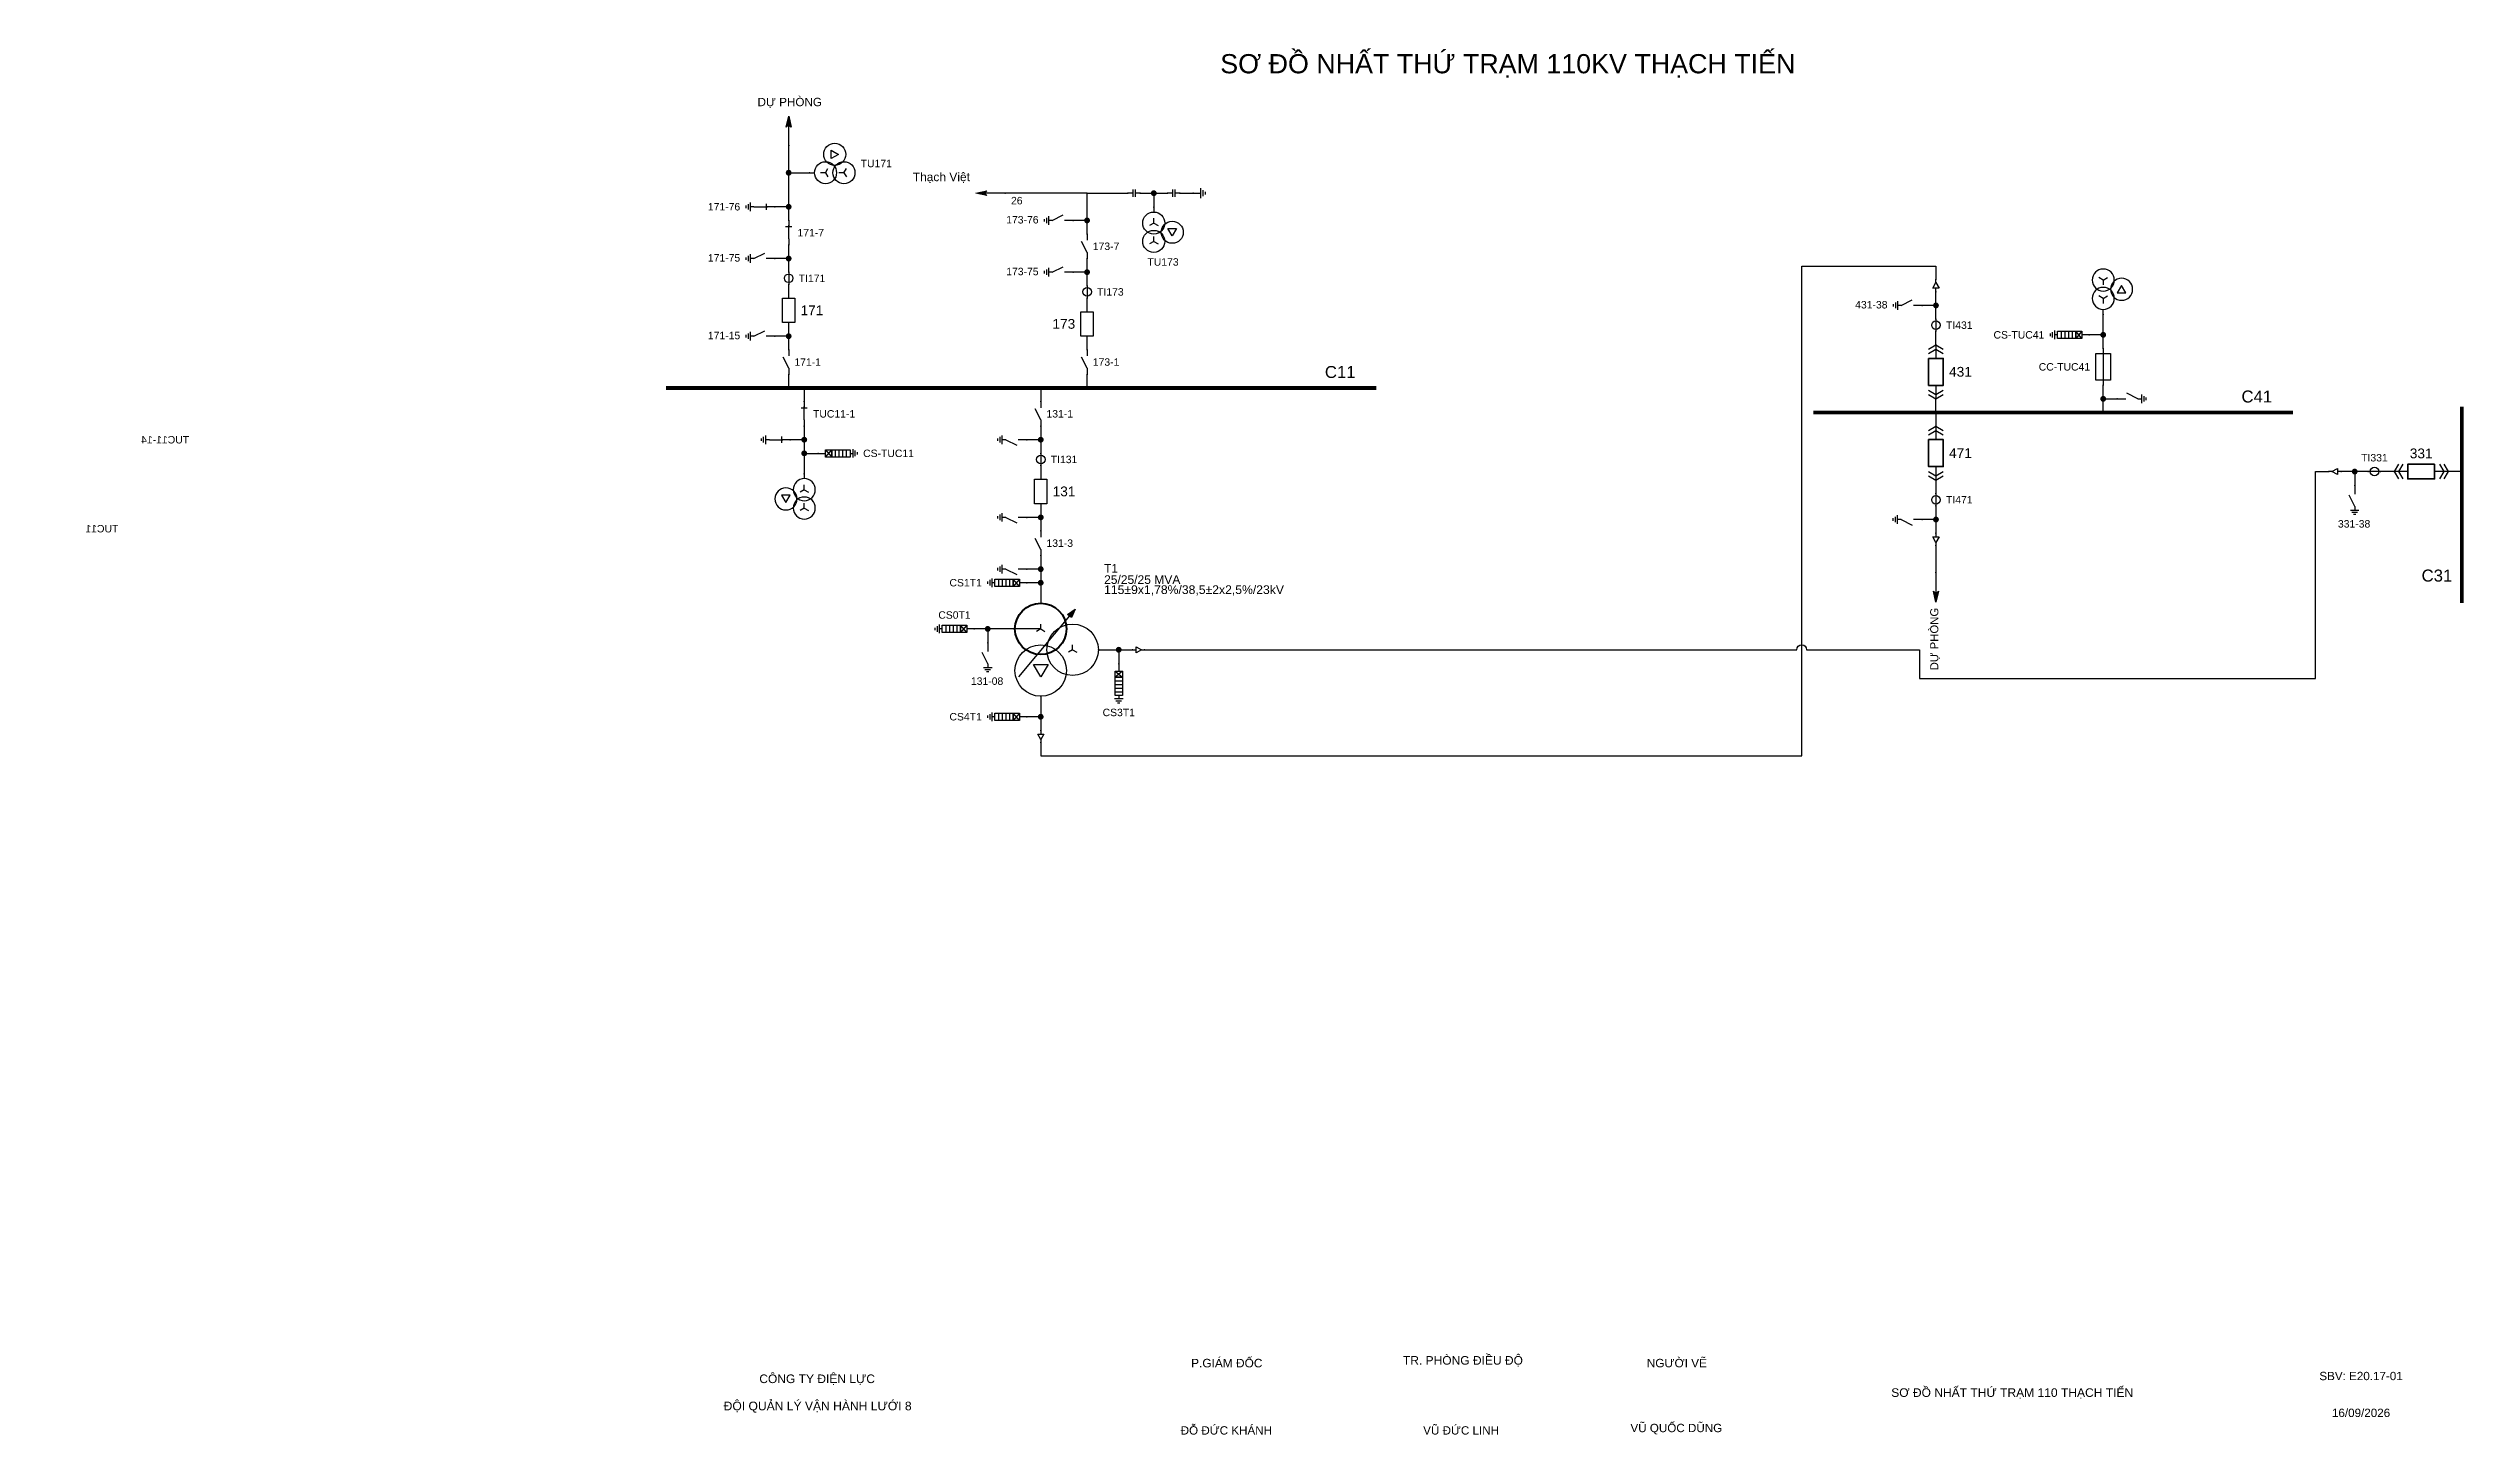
# Model space of a CAD drawing. Header units: millimetres. Extents: x -357 to 411, y 7 to 290.
# Drawn here: x -81.6 to 411, y 7.2 to 290.1 of the extents above; entities that cross this region are included whole.
import ezdxf

# ---------------------------------------------------------------- set-up
doc = ezdxf.new("R2010")
doc.units = ezdxf.units.MM
for name, color, linetype, lineweight in [('BUSBAR_110KV', 1, 'Continuous', 50), ('BUSBAR_22KV', 5, 'Continuous', 50), ('BUSBAR_35KV', 30, 'Continuous', 50), ('GROUND', 3, 'Continuous', 25), ('HV_110KV', 1, 'Continuous', 25), ('MV_22KV', 5, 'Continuous', 25), ('MV_35KV', 30, 'Continuous', 25)]:
    doc.layers.add(name, color=color, linetype=linetype, lineweight=lineweight)
doc.layers.add('SYM_PORTS', color=8, linetype='Continuous', plot=False)
doc.layers.add('TEXT', color=7, linetype='Continuous')
doc.styles.add('SLD_TEXT', font='arial.ttf')

# ---------------------------------------------------------------- blocks, each defined once
blk = doc.blocks.new('SYM_DISCONNECTOR_OPEN')
at = {"lineweight": 25}
for points in [[(0, -1.25), (-1.125, 1)], [(0, 2.5), (0, 1.25)], [(0, -1.25), (0, -2.5)]]:
    blk.add_lwpolyline(points, dxfattribs=at)
at = {"layer": 'SYM_PORTS'}
for p in [(0, 2.5), (0, -2.5)]:
    blk.add_point(p, dxfattribs=at)
blk.add_attdef('DEVICE_CODE', (1, -0.5), '', height=2)
blk = doc.blocks.new('SYM_EARTHING_SWITCH_OPEN')
at = {"lineweight": 25}
for points in [[(0, -1.25), (-1.125, 1)], [(0, 3), (0, 1.25)], [(-0.875, -2), (0.875, -2)], [(-0.5625, -2.4375), (0.5625, -2.4375)], [(-0.25, -2.875), (0.25, -2.875)], [(0, -1.25), (0, -2)]]:
    blk.add_lwpolyline(points, dxfattribs=at)
at = {"layer": 'SYM_PORTS'}
blk.add_point((0, 3), dxfattribs=at)
blk.add_attdef('DEVICE_CODE', (1.875, 0), '', height=2)
blk = doc.blocks.new('SYM_CIRCUIT_BREAKER')
at = {"lineweight": 25}
blk.add_lwpolyline([(-1.25, 2.5), (1.25, 2.5), (1.25, -2.5), (-1.25, -2.5)], close=True, dxfattribs=at)
at = {"layer": 'SYM_PORTS'}
for p in [(0, 2.5), (0, -2.5)]:
    blk.add_point(p, dxfattribs=at)
blk.add_attdef('DEVICE_CODE', (2.25, -0.5), '', height=2)
at = {"flags": 1}
blk.add_attdef('RATING', (2.25, -3.5), '', height=2, dxfattribs=at)
blk = doc.blocks.new('SYM_CURRENT_TRANSFORMER')
at = {"lineweight": 25}
blk.add_lwpolyline([(0, 1.25), (0, -1.25)], dxfattribs=at)
blk.add_circle((0, 0), 0.875, dxfattribs=at)
at = {"layer": 'SYM_PORTS'}
for p in [(0, 1.25), (0, -1.25)]:
    blk.add_point(p, dxfattribs=at)
blk.add_attdef('DEVICE_CODE', (1.875, -1.75), '', height=2)
at = {"flags": 1}
blk.add_attdef('RATIO', (1.875, -4.75), '', height=2, dxfattribs=at)
blk = doc.blocks.new('SYM_DISCONNECTOR_CLOSED')
at = {"lineweight": 25}
for points in [[(-0.625, 1.25), (0.625, 1.25)], [(0, 2.5), (0, 1.25)], [(0, -1.25), (0, 1.5)], [(0, -1.25), (0, -2.5)]]:
    blk.add_lwpolyline(points, dxfattribs=at)
at = {"layer": 'SYM_PORTS'}
for p in [(0, 2.5), (0, -2.5)]:
    blk.add_point(p, dxfattribs=at)
blk.add_attdef('DEVICE_CODE', (1.625, -0.5), '', height=2)
blk = doc.blocks.new('SYM_EARTHING_SWITCH_CLOSED')
at = {"lineweight": 25}
for points in [[(-0.625, 1.25), (0.625, 1.25)], [(0, 3), (0, 1.25)], [(0, -1.25), (0, 1.5)], [(-0.875, -2), (0.875, -2)], [(-0.5625, -2.4375), (0.5625, -2.4375)], [(-0.25, -2.875), (0.25, -2.875)], [(0, -1.25), (0, -2)]]:
    blk.add_lwpolyline(points, dxfattribs=at)
at = {"layer": 'SYM_PORTS'}
blk.add_point((0, 3), dxfattribs=at)
blk.add_attdef('DEVICE_CODE', (1.875, 0), '', height=2)
blk = doc.blocks.new('SYM_VOLTAGE_TRANSFORMER')
at = {"lineweight": 25}
for points in [[(0, 1.375), (-0.8625, 0.875)], [(0, 4.625), (0, 3.625)], [(0, 1.375), (0, 2.375)], [(0, 1.375), (0.8625, 0.875)], [(0, -2.375), (-0.8625, -2.875)], [(0, -2.375), (0, -1.375)], [(0, -2.375), (0.8625, -2.875)]]:
    blk.add_lwpolyline(points, dxfattribs=at)
blk.add_lwpolyline([(2.875, 0.25), (4.625, 0.25), (3.75, -1.25)], close=True, dxfattribs=at)
for centre in [(0, 1.375), (3.75, -0.5), (0, -2.375)]:
    blk.add_circle(centre, 2.25, dxfattribs=at)
at = {"layer": 'SYM_PORTS'}
blk.add_point((0, 4.625), dxfattribs=at)
blk.add_attdef('DEVICE_CODE', (7, 1.625), '', height=2)
at = {"flags": 1}
blk.add_attdef('RATIO', (7, -1.375), '', height=2, dxfattribs=at)
blk = doc.blocks.new('SYM_LINE_FEEDER_ARROW')
blk.add_hatch(color=7).paths.add_polyline_path([(0, -3), (-0.5, -0.75), (0, -1.25), (0.5, -0.75)])
at = {"lineweight": 25}
blk.add_lwpolyline([(0, 3), (0, -1.25)], dxfattribs=at)
blk.add_lwpolyline([(0, -3), (-0.5, -0.75), (0, -1.25), (0.5, -0.75)], close=True, dxfattribs=at)
at = {"layer": 'SYM_PORTS'}
blk.add_point((0, 3), dxfattribs=at)
blk.add_attdef('LINE_NAME', (1.5, 0), '', height=2)
blk = doc.blocks.new('SYM_COUPLING_CAPACITOR')
at = {"lineweight": 25}
for points in [[(-0.75, 0.25), (0.75, 0.25)], [(0, 1.25), (0, 0.25)], [(-0.75, -0.25), (0.75, -0.25)], [(0, -0.25), (0, -1.25)]]:
    blk.add_lwpolyline(points, dxfattribs=at)
at = {"layer": 'SYM_PORTS'}
for p in [(0, 1.25), (0, -1.25)]:
    blk.add_point(p, dxfattribs=at)
blk.add_attdef('DEVICE_CODE', (1.75, -1.75), '', height=2)
blk = doc.blocks.new('SYM_GROUND_SYMBOL')
at = {"lineweight": 25}
for points in [[(0, 1.25), (0, -0.25)], [(-1, -0.25), (1, -0.25)], [(-0.625, -0.75), (0.625, -0.75)], [(-0.25, -1.25), (0.25, -1.25)]]:
    blk.add_lwpolyline(points, dxfattribs=at)
at = {"layer": 'SYM_PORTS'}
blk.add_point((0, 1.25), dxfattribs=at)
blk = doc.blocks.new('SYM_SURGE_ARRESTER')
at = {"lineweight": 25}
for points in [[(-0.75, 2.5), (0.75, 2.5), (0.75, 1.25), (-0.75, 1.25)], [(-0.75, 1.25), (0.75, 1.25), (0.75, -2.5), (-0.75, -2.5)]]:
    blk.add_lwpolyline(points, close=True, dxfattribs=at)
for points in [[(-0.75, 2.5), (0.75, 1.25)], [(0.75, 2.5), (-0.75, 1.25)], [(-0.75, 0.5), (0.75, 0.5)], [(0, 4), (0, 2.5)], [(-0.875, -3.125), (0.875, -3.125)], [(-0.75, -0.25), (0.75, -0.25)], [(-0.75, -1), (0.75, -1)], [(-0.75, -1.75), (0.75, -1.75)], [(-0.5625, -3.5625), (0.5625, -3.5625)], [(-0.25, -4), (0.25, -4)], [(0, -2.5), (0, -3.125)]]:
    blk.add_lwpolyline(points, dxfattribs=at)
at = {"layer": 'SYM_PORTS'}
blk.add_point((0, 4), dxfattribs=at)
blk.add_attdef('DEVICE_CODE', (1.875, 1), '', height=2)
blk = doc.blocks.new('SYM_TRANSFORMER_3W')
blk.add_hatch(color=7).paths.add_polyline_path([(3.75, 8.25), (3.0125, 6.575), (2.2375, 7.225)])
at = {"lineweight": 25}
for points in [[(-7.75, -5.5), (3.0125, 7.35)], [(-3.25, 4.25), (-3.25, 5.25)], [(-3.25, 4.25), (-8.5, 4.25)], [(-3.25, 4.25), (-4.1125, 3.75)], [(-3.25, 4.25), (-2.3875, 3.75)], [(3.25, 0), (2.3875, -0.5)], [(3.25, 0), (3.25, 1)], [(3.25, 0), (4.1125, -0.5)]]:
    blk.add_lwpolyline(points, dxfattribs=at)
for points in [[(3.75, 8.25), (3.0125, 6.575), (2.2375, 7.225)], [(-4.75, -3), (-1.75, -3), (-3.25, -5.5)]]:
    blk.add_lwpolyline(points, close=True, dxfattribs=at)
at = {"lineweight": 50}
blk.add_circle((-3.25, 4.25), 5.25, dxfattribs=at)
at = {"lineweight": 25}
for centre in [(3.25, 0), (-3.25, -4.25)]:
    blk.add_circle(centre, 5.25, dxfattribs=at)
at = {"layer": 'SYM_PORTS'}
for p in [(-3.25, 9.5), (-8.5, 4.25), (8.5, 0), (-3.25, -9.5)]:
    blk.add_point(p, dxfattribs=at)
blk.add_attdef('DEVICE_CODE', (9.5, 6.5), '', height=2)
at = {"flags": 1}
for tag, p in [('POWER', (9.5, 3.5)), ('VOLTAGE_RATIO', (9.5, 0.5))]:
    blk.add_attdef(tag, p, '', height=2, dxfattribs=at)
blk = doc.blocks.new('SYM_CABLE_TERMINATION')
at = {"lineweight": 25}
blk.add_lwpolyline([(-0.625, 0.5), (0.625, 0.5), (0, -0.625)], close=True, dxfattribs=at)
for points in [[(0, 1.25), (0, 0.5)], [(0, -0.625), (0, -1.25)]]:
    blk.add_lwpolyline(points, dxfattribs=at)
at = {"layer": 'SYM_PORTS'}
for p in [(0, 1.25), (0, -1.25)]:
    blk.add_point(p, dxfattribs=at)
blk = doc.blocks.new('SYM_DRAWOUT_BREAKER')
at = {"lineweight": 25}
for points in [[(-1.5, 4.625), (0, 5.5), (1.5, 4.625)], [(0, 5.5), (0, 2.75)], [(-1.5, 3.75), (0, 4.625), (1.5, 3.75)], [(-1.5, -3.75), (0, -4.625), (1.5, -3.75)], [(-1.5, -4.625), (0, -5.5), (1.5, -4.625)], [(0, -2.75), (0, -5.5)]]:
    blk.add_lwpolyline(points, dxfattribs=at)
at = {"lineweight": 35}
blk.add_lwpolyline([(-1.5, 2.75), (1.5, 2.75), (1.5, -2.75), (-1.5, -2.75)], close=True, dxfattribs=at)
at = {"layer": 'SYM_PORTS'}
for p in [(0, 5.5), (0, -5.5)]:
    blk.add_point(p, dxfattribs=at)
blk.add_attdef('DEVICE_CODE', (2.5, 2.5), '', height=2)
at = {"flags": 1}
blk.add_attdef('RATING', (2.5, -0.5), '', height=2, dxfattribs=at)
blk = doc.blocks.new('SYM_FUSE_DISCONNECTOR')
at = {"lineweight": 25}
blk.add_lwpolyline([(-1.5, 2.75), (1.5, 2.75), (1.5, -2.75), (-1.5, -2.75)], close=True, dxfattribs=at)
blk.add_lwpolyline([(0, 3.75), (0, -3.75)], dxfattribs=at)
at = {"layer": 'SYM_PORTS'}
for p in [(0, 3.75), (0, -3.75)]:
    blk.add_point(p, dxfattribs=at)
blk.add_attdef('DEVICE_CODE', (2.5, 0.75), '', height=2)
at = {"flags": 1}
blk.add_attdef('RATING', (2.5, -2.25), '', height=2, dxfattribs=at)

msp = doc.modelspace()

# ---------------------------------------------------------------- hatches: boundary and pattern name
at = {"layer": 'HV_110KV'}
h = msp.add_hatch(color=7, dxfattribs=at)
edge = h.paths.add_edge_path()
edge.add_arc((69.38, 264.7), 0.6, 0, 360)
h = msp.add_hatch(color=7, dxfattribs=at)
edge = h.paths.add_edge_path()
edge.add_arc((143.85, 260.53), 0.6, 0, 360)
h = msp.add_hatch(color=7, dxfattribs=at)
edge = h.paths.add_edge_path()
edge.add_arc((69.38, 257.75), 0.6, 0, 360)
h = msp.add_hatch(color=7, dxfattribs=at)
edge = h.paths.add_edge_path()
edge.add_arc((130.24, 254.97), 0.6, 0, 360)
h = msp.add_hatch(color=7, dxfattribs=at)
edge = h.paths.add_edge_path()
edge.add_arc((69.38, 247.19), 0.6, 0, 360)
h = msp.add_hatch(color=7, dxfattribs=at)
edge = h.paths.add_edge_path()
edge.add_arc((130.24, 244.41), 0.6, 0, 360)
h = msp.add_hatch(color=7, dxfattribs=at)
edge = h.paths.add_edge_path()
edge.add_arc((69.38, 231.35), 0.6, 0, 360)
h = msp.add_hatch(color=7, dxfattribs=at)
edge = h.paths.add_edge_path()
edge.add_arc((72.56, 210.23), 0.6, 0, 360)
h = msp.add_hatch(color=7, dxfattribs=at)
edge = h.paths.add_edge_path()
edge.add_arc((72.56, 207.45), 0.6, 0, 360)
h = msp.add_hatch(color=7, dxfattribs=at)
edge = h.paths.add_edge_path()
edge.add_arc((120.79, 210.23), 0.6, 0, 360)
h = msp.add_hatch(color=7, dxfattribs=at)
edge = h.paths.add_edge_path()
edge.add_arc((120.79, 194.39), 0.6, 0, 360)
h = msp.add_hatch(color=7, dxfattribs=at)
edge = h.paths.add_edge_path()
edge.add_arc((120.79, 183.83), 0.6, 0, 360)
h = msp.add_hatch(color=7, dxfattribs=at)
edge = h.paths.add_edge_path()
edge.add_arc((120.79, 181.05), 0.6, 0, 360)
h = msp.add_hatch(color=7, dxfattribs=at)
edge = h.paths.add_edge_path()
edge.add_arc((109.98, 171.63), 0.6, 0, 360)
at = {"layer": 'MV_22KV'}
h = msp.add_hatch(color=7, dxfattribs=at)
edge = h.paths.add_edge_path()
edge.add_arc((303.37, 237.63), 0.6, 0, 360)
h = msp.add_hatch(color=7, dxfattribs=at)
edge = h.paths.add_edge_path()
edge.add_arc((337.48, 231.63), 0.6, 0, 360)
h = msp.add_hatch(color=7, dxfattribs=at)
edge = h.paths.add_edge_path()
edge.add_arc((337.48, 218.57), 0.6, 0, 360)
h = msp.add_hatch(color=7, dxfattribs=at)
edge = h.paths.add_edge_path()
edge.add_arc((303.37, 193.95), 0.6, 0, 360)
h = msp.add_hatch(color=7, dxfattribs=at)
edge = h.paths.add_edge_path()
edge.add_arc((120.79, 153.71), 0.6, 0, 360)
at = {"layer": 'MV_35KV'}
h = msp.add_hatch(color=7, dxfattribs=at)
edge = h.paths.add_edge_path()
edge.add_arc((388.77, 203.73), 0.6, 0, 360)
h = msp.add_hatch(color=7, dxfattribs=at)
edge = h.paths.add_edge_path()
edge.add_arc((136.7, 167.38), 0.6, 0, 360)

# ---------------------------------------------------------------- linework, layer by layer
at = {"layer": 'BUSBAR_110KV', "const_width": 0.777}
msp.add_lwpolyline([(44.36, 220.79), (189.26, 220.79)], dxfattribs=at)
at = {"layer": 'BUSBAR_22KV', "const_width": 0.777}
msp.add_lwpolyline([(278.35, 215.79), (376.2, 215.79)], dxfattribs=at)
at = {"layer": 'BUSBAR_35KV', "const_width": 0.777}
msp.add_lwpolyline([(410.61, 216.98), (410.61, 176.95)], dxfattribs=at)
at = {"layer": 'GROUND'}
msp.add_lwpolyline([(149.13, 260.53), (151.91, 260.53)], dxfattribs=at)
at = {"layer": 'HV_110KV'}
for points in [[(69.38, 264.7), (69.38, 270.26)], [(69.38, 257.75), (69.38, 264.7)], [(69.38, 264.7), (73.64, 264.7)], [(69.38, 257.75), (66.54, 257.75)], [(69.38, 254.97), (69.38, 257.75)], [(130.24, 260.53), (113.56, 260.53)], [(130.24, 254.97), (130.24, 260.53)], [(130.24, 260.53), (138.57, 260.53)], [(141.07, 260.53), (143.85, 260.53)], [(143.85, 260.53), (143.85, 257.69)], [(143.85, 260.53), (146.63, 260.53)], [(130.24, 254.97), (127.39, 254.97)], [(130.24, 252.19), (130.24, 254.97)], [(69.38, 247.19), (66.54, 247.19)], [(69.38, 247.19), (69.38, 249.97)], [(69.38, 244.41), (69.38, 247.19)], [(130.24, 244.41), (130.24, 247.19)], [(69.38, 239.13), (69.38, 241.91)], [(130.24, 244.41), (127.39, 244.41)], [(130.24, 241.63), (130.24, 244.41)], [(130.24, 236.35), (130.24, 239.13)], [(69.38, 231.35), (69.38, 234.13)], [(69.38, 231.35), (66.54, 231.35)], [(69.38, 228.57), (69.38, 231.35)], [(130.24, 228.57), (130.24, 231.35)], [(69.38, 220.79), (69.38, 223.57)], [(130.24, 220.79), (130.24, 223.57)], [(72.56, 220.79), (72.56, 218.01)], [(120.79, 220.79), (120.79, 218.01)], [(72.56, 213.01), (72.56, 210.23)], [(120.79, 213.01), (120.79, 210.23)], [(72.56, 210.23), (69.71, 210.23)], [(72.56, 210.23), (72.56, 207.45)], [(72.56, 207.45), (75.4, 207.45)], [(72.56, 207.45), (72.56, 203.28)], [(120.79, 210.23), (117.94, 210.23)], [(120.79, 210.23), (120.79, 207.45)], [(120.79, 204.95), (120.79, 202.17)], [(120.79, 197.17), (120.79, 194.39)], [(120.79, 194.39), (117.94, 194.39)], [(120.79, 194.39), (120.79, 191.61)], [(120.79, 183.83), (117.94, 183.83)], [(120.79, 186.61), (120.79, 183.83)], [(120.79, 183.83), (120.79, 181.05)], [(120.79, 181.05), (117.94, 181.05)], [(120.79, 181.05), (120.79, 176.88)], [(109.98, 171.63), (107.2, 171.63)], [(115.54, 171.63), (109.98, 171.63)], [(109.98, 171.63), (109.98, 168.79)]]:
    msp.add_lwpolyline(points, dxfattribs=at)
at = {"layer": 'MV_22KV'}
for points in [[(120.79, 148.43), (120.79, 145.73), (276, 145.73), (276, 245.61), (303.37, 245.61), (303.37, 242.91)], [(303.37, 237.63), (300.53, 237.63)], [(303.37, 237.63), (303.37, 240.41)], [(303.37, 234.85), (303.37, 237.63)], [(303.37, 229.57), (303.37, 232.35)], [(337.48, 231.63), (334.64, 231.63)], [(337.48, 231.63), (337.48, 235.8)], [(337.48, 228.85), (337.48, 231.63)], [(303.37, 215.79), (303.37, 218.57)], [(337.48, 218.57), (337.48, 221.35)], [(337.48, 215.79), (337.48, 218.57)], [(337.48, 218.57), (340.32, 218.57)], [(303.37, 215.79), (303.37, 213.01)], [(303.37, 202.01), (303.37, 199.23)], [(303.37, 193.95), (300.53, 193.95)], [(303.37, 196.73), (303.37, 193.95)], [(303.37, 193.95), (303.37, 191.17)], [(303.37, 188.67), (303.37, 183.11)], [(120.79, 157.88), (120.79, 153.71)], [(120.79, 153.71), (117.94, 153.71)], [(120.79, 153.71), (120.79, 150.93)]]:
    msp.add_lwpolyline(points, dxfattribs=at)
at = {"layer": 'MV_35KV'}
msp.add_lwpolyline([(141.98, 167.38), (144.68, 167.38), (275, 167.38, -1), (277, 167.38), (300, 167.38), (300, 161.53), (380.79, 161.53), (380.79, 203.73), (383.49, 203.73)], format="xyb", dxfattribs=at)
for points in [[(388.77, 203.73), (385.99, 203.73)], [(391.55, 203.73), (388.77, 203.73)], [(388.77, 203.73), (388.77, 200.89)], [(396.83, 203.73), (394.05, 203.73)], [(410.61, 203.73), (407.83, 203.73)], [(132.54, 167.38), (136.7, 167.38)], [(136.7, 167.38), (136.7, 164.54)], [(136.7, 167.38), (139.48, 167.38)]]:
    msp.add_lwpolyline(points, dxfattribs=at)

# ---------------------------------------------------------------- block references
at = {"layer": 'GROUND'}
for name, p, rotation in [('SYM_COUPLING_CAPACITOR', (147.88, 260.53), 270), ('SYM_GROUND_SYMBOL', (153.16, 260.53), 90)]:
    msp.add_blockref(name, p, dxfattribs=dict(at, rotation=rotation))
at = {"layer": 'HV_110KV'}
for name, p, rotation in [('SYM_LINE_FEEDER_ARROW', (69.38, 273.26), 180), ('SYM_COUPLING_CAPACITOR', (139.82, 260.53), 270), ('SYM_LINE_FEEDER_ARROW', (110.56, 260.53), 270)]:
    msp.add_blockref(name, p, dxfattribs=dict(at, rotation=rotation))
ref = msp.add_blockref('SYM_VOLTAGE_TRANSFORMER', (78.27, 264.7), dxfattribs=dict(at, rotation=90))
ref.add_attrib('DEVICE_CODE', 'TU171', (84.07, 265.83), dxfattribs={"layer": 'TEXT', "height": 1.517, "style": 'SLD_TEXT'})
ref = msp.add_blockref('SYM_EARTHING_SWITCH_CLOSED', (63.54, 257.75), dxfattribs=dict(at, rotation=270))
ref.add_attrib('DEVICE_CODE', '171-76', (52.9, 257), dxfattribs={"layer": 'TEXT', "height": 1.517, "style": 'SLD_TEXT'})
ref = msp.add_blockref('SYM_VOLTAGE_TRANSFORMER', (143.85, 253.06), dxfattribs=at)
ref.add_attrib('DEVICE_CODE', 'TU173', (142.55, 245.74), dxfattribs={"layer": 'TEXT', "height": 1.517, "style": 'SLD_TEXT'})
ref = msp.add_blockref('SYM_DISCONNECTOR_CLOSED', (69.38, 252.47), dxfattribs=at)
ref.add_attrib('DEVICE_CODE', '171-7', (71.18, 251.71), dxfattribs={"layer": 'TEXT', "height": 1.517, "style": 'SLD_TEXT'})
ref = msp.add_blockref('SYM_EARTHING_SWITCH_OPEN', (124.39, 254.97), dxfattribs=dict(at, rotation=270))
ref.add_attrib('DEVICE_CODE', '173-76', (113.75, 254.35), dxfattribs={"layer": 'TEXT', "height": 1.517, "style": 'SLD_TEXT'})
ref = msp.add_blockref('SYM_DISCONNECTOR_OPEN', (130.24, 249.69), dxfattribs=at)
ref.add_attrib('DEVICE_CODE', '173-7', (131.41, 248.94), dxfattribs={"layer": 'TEXT', "height": 1.517, "style": 'SLD_TEXT'})
ref = msp.add_blockref('SYM_EARTHING_SWITCH_OPEN', (63.54, 247.19), dxfattribs=dict(at, rotation=270))
ref.add_attrib('DEVICE_CODE', '171-75', (52.9, 246.57), dxfattribs={"layer": 'TEXT', "height": 1.517, "style": 'SLD_TEXT'})
ref = msp.add_blockref('SYM_CURRENT_TRANSFORMER', (69.38, 243.16), dxfattribs=at)
ref.add_attrib('DEVICE_CODE', 'TI171', (71.43, 242.4), dxfattribs={"layer": 'TEXT', "height": 1.517, "style": 'SLD_TEXT'})
ref = msp.add_blockref('SYM_EARTHING_SWITCH_OPEN', (124.39, 244.41), dxfattribs=dict(at, rotation=270))
ref.add_attrib('DEVICE_CODE', '173-75', (113.75, 243.79), dxfattribs={"layer": 'TEXT', "height": 1.517, "style": 'SLD_TEXT'})
ref = msp.add_blockref('SYM_CURRENT_TRANSFORMER', (130.24, 240.38), dxfattribs=at)
ref.add_attrib('DEVICE_CODE', 'TI173', (132.28, 239.63), dxfattribs={"layer": 'TEXT', "height": 1.517, "style": 'SLD_TEXT'})
ref = msp.add_blockref('SYM_CIRCUIT_BREAKER', (69.38, 236.63), dxfattribs=at)
ref.add_attrib('DEVICE_CODE', '171', (71.8, 235.63), dxfattribs={"layer": 'TEXT', "height": 1.996, "style": 'SLD_TEXT'})
ref = msp.add_blockref('SYM_EARTHING_SWITCH_OPEN', (63.54, 231.35), dxfattribs=dict(at, rotation=270))
ref.add_attrib('DEVICE_CODE', '171-15', (52.9, 230.73), dxfattribs={"layer": 'TEXT', "height": 1.517, "style": 'SLD_TEXT'})
ref = msp.add_blockref('SYM_CIRCUIT_BREAKER', (130.24, 233.85), dxfattribs=at)
ref.add_attrib('DEVICE_CODE', '173', (123.17, 232.87), dxfattribs={"layer": 'TEXT', "height": 1.997, "style": 'SLD_TEXT'})
ref = msp.add_blockref('SYM_DISCONNECTOR_OPEN', (69.38, 226.07), dxfattribs=at)
ref.add_attrib('DEVICE_CODE', '171-1', (70.55, 225.31), dxfattribs={"layer": 'TEXT', "height": 1.517, "style": 'SLD_TEXT'})
ref = msp.add_blockref('SYM_DISCONNECTOR_OPEN', (130.24, 226.07), dxfattribs=at)
ref.add_attrib('DEVICE_CODE', '173-1', (131.41, 225.32), dxfattribs={"layer": 'TEXT', "height": 1.517, "style": 'SLD_TEXT'})
ref = msp.add_blockref('SYM_DISCONNECTOR_CLOSED', (72.56, 215.51), dxfattribs=at)
ref.add_attrib('DEVICE_CODE', 'TUC11-1', (74.35, 214.75), dxfattribs={"layer": 'TEXT', "height": 1.517, "style": 'SLD_TEXT'})
ref = msp.add_blockref('SYM_DISCONNECTOR_OPEN', (120.79, 215.51), dxfattribs=at)
ref.add_attrib('DEVICE_CODE', '131-1', (121.96, 214.76), dxfattribs={"layer": 'TEXT', "height": 1.517, "style": 'SLD_TEXT'})
ref = msp.add_blockref('SYM_EARTHING_SWITCH_OPEN', (114.94, 210.23), dxfattribs=dict(at, xscale=-1, rotation=270))
ref.add_attrib('DEVICE_CODE', '131-15', (104.3, 209.36), dxfattribs={"layer": 'TEXT', "extrusion": (0, 0, -1), "height": 1.517, "style": 'SLD_TEXT'})
ref = msp.add_blockref('SYM_EARTHING_SWITCH_CLOSED', (66.71, 210.23), dxfattribs=dict(at, xscale=-1, rotation=270))
ref.add_attrib('DEVICE_CODE', 'TUC11-14', (52.9, 209.47), dxfattribs={"layer": 'TEXT', "extrusion": (0, 0, -1), "height": 1.517, "style": 'SLD_TEXT'})
ref = msp.add_blockref('SYM_SURGE_ARRESTER', (79.4, 207.45), dxfattribs=dict(at, rotation=90))
ref.add_attrib('DEVICE_CODE', 'CS-TUC11', (84.57, 206.7), dxfattribs={"layer": 'TEXT', "height": 1.517, "style": 'SLD_TEXT'})
ref = msp.add_blockref('SYM_CURRENT_TRANSFORMER', (120.79, 206.2), dxfattribs=at)
ref.add_attrib('DEVICE_CODE', 'TI131', (122.83, 205.45), dxfattribs={"layer": 'TEXT', "height": 1.517, "style": 'SLD_TEXT'})
ref = msp.add_blockref('SYM_VOLTAGE_TRANSFORMER', (72.56, 198.66), dxfattribs=dict(at, xscale=-1))
ref.add_attrib('DEVICE_CODE', 'TUC11', (67.33, 191.32), dxfattribs={"layer": 'TEXT', "extrusion": (0, 0, -1), "height": 1.517, "style": 'SLD_TEXT'})
ref = msp.add_blockref('SYM_CIRCUIT_BREAKER', (120.79, 199.67), dxfattribs=at)
ref.add_attrib('DEVICE_CODE', '131', (123.21, 198.69), dxfattribs={"layer": 'TEXT', "height": 1.997, "style": 'SLD_TEXT'})
ref = msp.add_blockref('SYM_EARTHING_SWITCH_OPEN', (114.94, 194.39), dxfattribs=dict(at, xscale=-1, rotation=270))
ref.add_attrib('DEVICE_CODE', '131-35', (104.3, 193.52), dxfattribs={"layer": 'TEXT', "extrusion": (0, 0, -1), "height": 1.517, "style": 'SLD_TEXT'})
ref = msp.add_blockref('SYM_DISCONNECTOR_OPEN', (120.79, 189.11), dxfattribs=at)
ref.add_attrib('DEVICE_CODE', '131-3', (121.96, 188.37), dxfattribs={"layer": 'TEXT', "height": 1.517, "style": 'SLD_TEXT'})
ref = msp.add_blockref('SYM_EARTHING_SWITCH_OPEN', (114.94, 183.83), dxfattribs=dict(at, xscale=-1, rotation=270))
ref.add_attrib('DEVICE_CODE', '131-38', (104.3, 182.96), dxfattribs={"layer": 'TEXT', "extrusion": (0, 0, -1), "height": 1.517, "style": 'SLD_TEXT'})
ref = msp.add_blockref('SYM_TRANSFORMER_3W', (124.04, 167.38), dxfattribs=at)
ref.add_attrib('DEVICE_CODE', 'T1', (133.71, 183.13), dxfattribs={"layer": 'TEXT', "height": 1.75, "style": 'SLD_TEXT'})
ref = msp.add_blockref('SYM_SURGE_ARRESTER', (113.94, 181.05), dxfattribs=dict(at, rotation=270))
ref.add_attrib('DEVICE_CODE', 'CS1T1', (102.18, 180.3), dxfattribs={"layer": 'TEXT', "height": 1.517, "style": 'SLD_TEXT'})
ref = msp.add_blockref('SYM_SURGE_ARRESTER', (103.2, 171.63), dxfattribs=dict(at, rotation=270))
ref.add_attrib('DEVICE_CODE', 'CS0T1', (99.9, 173.71), dxfattribs={"layer": 'TEXT', "height": 1.517, "style": 'SLD_TEXT'})
ref = msp.add_blockref('SYM_EARTHING_SWITCH_OPEN', (109.98, 165.79), dxfattribs=at)
ref.add_attrib('DEVICE_CODE', '131-08', (106.55, 160.22), dxfattribs={"layer": 'TEXT', "height": 1.517, "style": 'SLD_TEXT'})
at = {"layer": 'MV_22KV'}
ref = msp.add_blockref('SYM_VOLTAGE_TRANSFORMER', (337.48, 240.43), dxfattribs=dict(at, xscale=-1, rotation=180))
ref.add_attrib('DEVICE_CODE', 'TUC41', (336, 246.25), dxfattribs={"layer": 'TEXT', "extrusion": (0, 0, -1), "height": 1.517, "style": 'SLD_TEXT'})
at = {"layer": 'MV_22KV', "rotation": 180}
msp.add_blockref('SYM_CABLE_TERMINATION', (303.37, 241.66), dxfattribs=at)
at = {"layer": 'MV_22KV'}
ref = msp.add_blockref('SYM_EARTHING_SWITCH_OPEN', (297.53, 237.63), dxfattribs=dict(at, rotation=270))
ref.add_attrib('DEVICE_CODE', '431-38', (286.89, 237.01), dxfattribs={"layer": 'TEXT', "height": 1.517, "style": 'SLD_TEXT'})
ref = msp.add_blockref('SYM_CURRENT_TRANSFORMER', (303.37, 233.6), dxfattribs=at)
ref.add_attrib('DEVICE_CODE', 'TI431', (305.42, 232.85), dxfattribs={"layer": 'TEXT', "height": 1.517, "style": 'SLD_TEXT'})
ref = msp.add_blockref('SYM_SURGE_ARRESTER', (330.64, 231.63), dxfattribs=dict(at, rotation=270))
ref.add_attrib('DEVICE_CODE', 'CS-TUC41', (315.11, 230.87), dxfattribs={"layer": 'TEXT', "height": 1.517, "style": 'SLD_TEXT'})
ref = msp.add_blockref('SYM_DRAWOUT_BREAKER', (303.37, 224.07), dxfattribs=at)
ref.add_attrib('DEVICE_CODE', '431', (306.04, 223.09), dxfattribs={"layer": 'TEXT', "height": 1.997, "style": 'SLD_TEXT'})
ref = msp.add_blockref('SYM_FUSE_DISCONNECTOR', (337.48, 225.1), dxfattribs=at)
ref.add_attrib('DEVICE_CODE', 'CC-TUC41', (324.33, 224.34), dxfattribs={"layer": 'TEXT', "height": 1.517, "style": 'SLD_TEXT'})
ref = msp.add_blockref('SYM_EARTHING_SWITCH_OPEN', (343.32, 218.57), dxfattribs=dict(at, xscale=-1, rotation=90))
ref.add_attrib('DEVICE_CODE', 'TUC41-14', (347.37, 217.94), dxfattribs={"layer": 'TEXT', "extrusion": (0, 0, -1), "height": 1.517, "style": 'SLD_TEXT'})
ref = msp.add_blockref('SYM_DRAWOUT_BREAKER', (303.37, 207.51), dxfattribs=at)
ref.add_attrib('DEVICE_CODE', '471', (306.04, 206.51), dxfattribs={"layer": 'TEXT', "height": 1.996, "style": 'SLD_TEXT'})
ref = msp.add_blockref('SYM_CURRENT_TRANSFORMER', (303.37, 197.98), dxfattribs=at)
ref.add_attrib('DEVICE_CODE', 'TI471', (305.42, 197.22), dxfattribs={"layer": 'TEXT', "height": 1.517, "style": 'SLD_TEXT'})
ref = msp.add_blockref('SYM_EARTHING_SWITCH_OPEN', (297.53, 193.95), dxfattribs=dict(at, xscale=-1, rotation=270))
ref.add_attrib('DEVICE_CODE', '471-76', (286.89, 193.08), dxfattribs={"layer": 'TEXT', "extrusion": (0, 0, -1), "height": 1.517, "style": 'SLD_TEXT'})
for name, p in [('SYM_CABLE_TERMINATION', (303.37, 189.92)), ('SYM_LINE_FEEDER_ARROW', (303.37, 180.11)), ('SYM_CABLE_TERMINATION', (120.79, 149.68))]:
    msp.add_blockref(name, p, dxfattribs=at)
ref = msp.add_blockref('SYM_SURGE_ARRESTER', (113.94, 153.71), dxfattribs=dict(at, rotation=270))
ref.add_attrib('DEVICE_CODE', 'CS4T1', (102.18, 152.96), dxfattribs={"layer": 'TEXT', "height": 1.517, "style": 'SLD_TEXT'})
at = {"layer": 'MV_35KV'}
ref = msp.add_blockref('SYM_CURRENT_TRANSFORMER', (392.8, 203.73), dxfattribs=dict(at, rotation=270))
ref.add_attrib('DEVICE_CODE', 'TI331', (390.09, 205.8), dxfattribs={"layer": 'TEXT', "height": 1.517, "style": 'SLD_TEXT'})
ref = msp.add_blockref('SYM_DRAWOUT_BREAKER', (402.33, 203.73), dxfattribs=dict(at, rotation=270))
ref.add_attrib('DEVICE_CODE', '331', (400.01, 206.44), dxfattribs={"layer": 'TEXT', "height": 1.997, "style": 'SLD_TEXT'})
for p, rotation in [((384.74, 203.73), 270), ((140.73, 167.38), 90)]:
    msp.add_blockref('SYM_CABLE_TERMINATION', p, dxfattribs=dict(at, rotation=rotation))
ref = msp.add_blockref('SYM_EARTHING_SWITCH_OPEN', (388.77, 197.89), dxfattribs=at)
ref.add_attrib('DEVICE_CODE', '331-38', (385.35, 192.31), dxfattribs={"layer": 'TEXT', "height": 1.517, "style": 'SLD_TEXT'})
ref = msp.add_blockref('SYM_SURGE_ARRESTER', (136.7, 160.54), dxfattribs=at)
ref.add_attrib('DEVICE_CODE', 'CS3T1', (133.41, 153.83), dxfattribs={"layer": 'TEXT', "height": 1.517, "style": 'SLD_TEXT'})

# ---------------------------------------------------------------- texts
at = {"layer": 'TEXT', "attachment_point": 7, "style": 'SLD_TEXT'}
for s, insert, char_height in [('SƠ ĐỒ NHẤT THỨ TRẠM 110KV THẠCH TIẾN', (157.4, 284.12), 3.9176), ('DỰ PHÒNG', (63.03, 277.9), 1.704), ('Thạch Việt', (94.69, 262.59), 1.747), ('26', (114.73, 258.23), 1.517), ('C11', (178.74, 222.79), 2.444), ('C41', (365.68, 217.79), 2.444), ('25/25/25 MVA', (133.71, 180.79), 1.7572), ('C31', (402.41, 181.26), 2.446), ('115±9x1,78%/38,5±2x2,5%/23kV', (133.71, 178.42), 1.7778), ('CÔNG TY ĐIỆN LỰC', (63.39, 17.38), 1.7532), ('P.GIÁM ĐỐC', (151.46, 20.95), 1.735), ('TR. PHÒNG ĐIỀU ĐỘ', (194.66, 21.14), 1.752), ('NGƯỜI VẼ', (244.39, 20.96), 1.722), ('SBV: E20.17-01', (381.56, 18.34), 1.6981), ('SƠ ĐỒ NHẤT THỨ TRẠM 110 THẠCH TIẾN', (294.24, 14.56), 1.7578), ('ĐỘI QUẢN LÝ VẬN HÀNH LƯỚI 8', (56.12, 11.73), 1.7654), ('VŨ QUỐC DŨNG', (241.06, 7.29), 1.6981), ('16/09/2026', (384.13, 10.82), 1.698), ('ĐỖ ĐỨC KHÁNH', (149.33, 7.24), 1.6981), ('VŨ ĐỨC LINH', (198.79, 7.24), 1.6981)]:
    msp.add_mtext(s, dxfattribs=dict(at, insert=insert, char_height=char_height))
at = {"layer": 'TEXT', "insert": (304.22, 163.18), "char_height": 1.655, "attachment_point": 7, "rotation": 90, "style": 'SLD_TEXT'}
msp.add_mtext('DỰ PHÒNG', dxfattribs=at)

doc.saveas('drawing.dxf')
